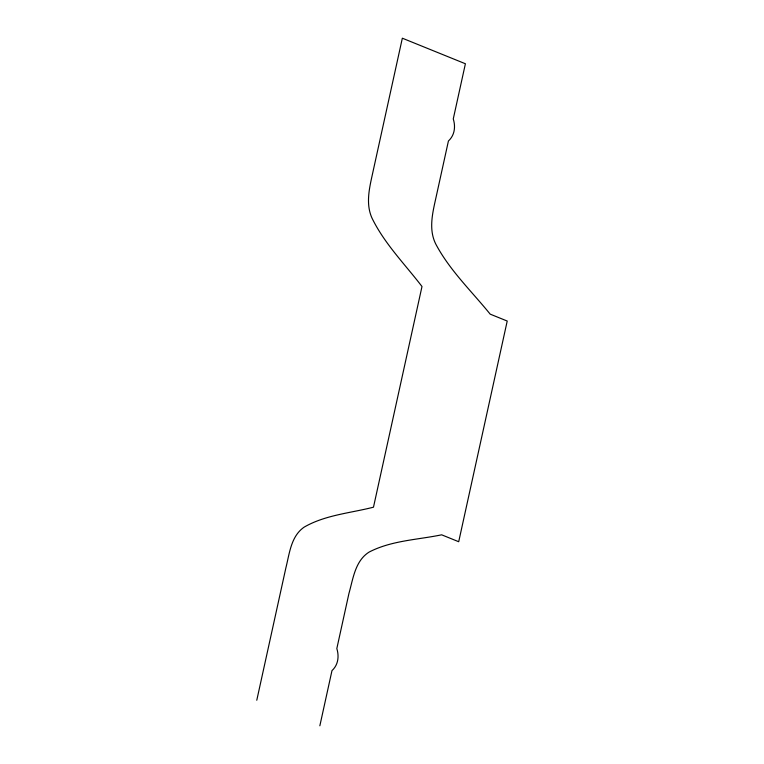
<?xml version="1.0" encoding="UTF-8"?>
<svg xmlns="http://www.w3.org/2000/svg" width="764" height="764" viewBox="0 0 764 764"><rect width="100%" height="100%" fill="white"/><g stroke="black" fill="none" stroke-linecap="round" stroke-linejoin="round"><path stroke-width="1.15" d="M256.78 700.244L285.889 567.833C289.489 553.594 290.95 536.242 304.12 527.15C325.168 514.965 350.294 513.131 373.481 507.191L421.995 286.51C404.882 264.182 384.502 243.697 372.039 218.198C365.106 202.966 369.919 186.082 373.224 170.611L402.341 38.2L465.4 63.756L453.272 118.926C455.736 126.748 454.695 135.247 448.42 140.996L436.292 196.167C432.901 211.723 428.184 228.875 435.747 244.012C449.662 270.322 471.589 291.208 490.182 314.138L507.22 321.042L458.706 541.724L441.659 534.819C417.43 539.842 391.369 540.482 369.05 552.114C355.088 560.929 353.102 578.854 348.957 593.389L336.828 648.56C339.264 656.381 338.251 664.881 331.977 670.63L319.849 725.8"/></g></svg>
